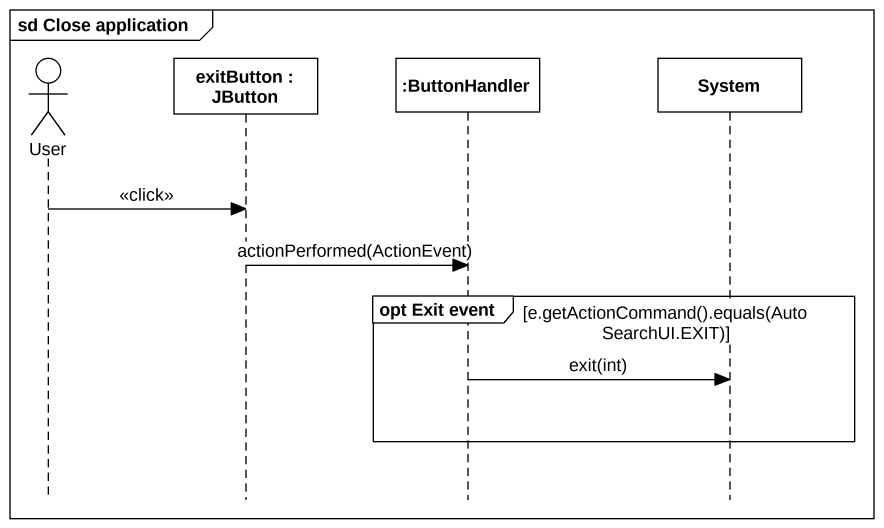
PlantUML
@startuml
mainframe sd Close application
hide footbox
actor User
participant "exitButton : JButton" as exitButton
participant ":ButtonHandler" as ButtonHandler
participant System

User -> exitButton : <<click>>
exitButton -> ButtonHandler : actionPerformed(ActionEvent)
group opt Exit event [e.getActionCommand().equals(AutoSearchUI.EXIT)]
  ButtonHandler -> System : exit(int)
end
@enduml
